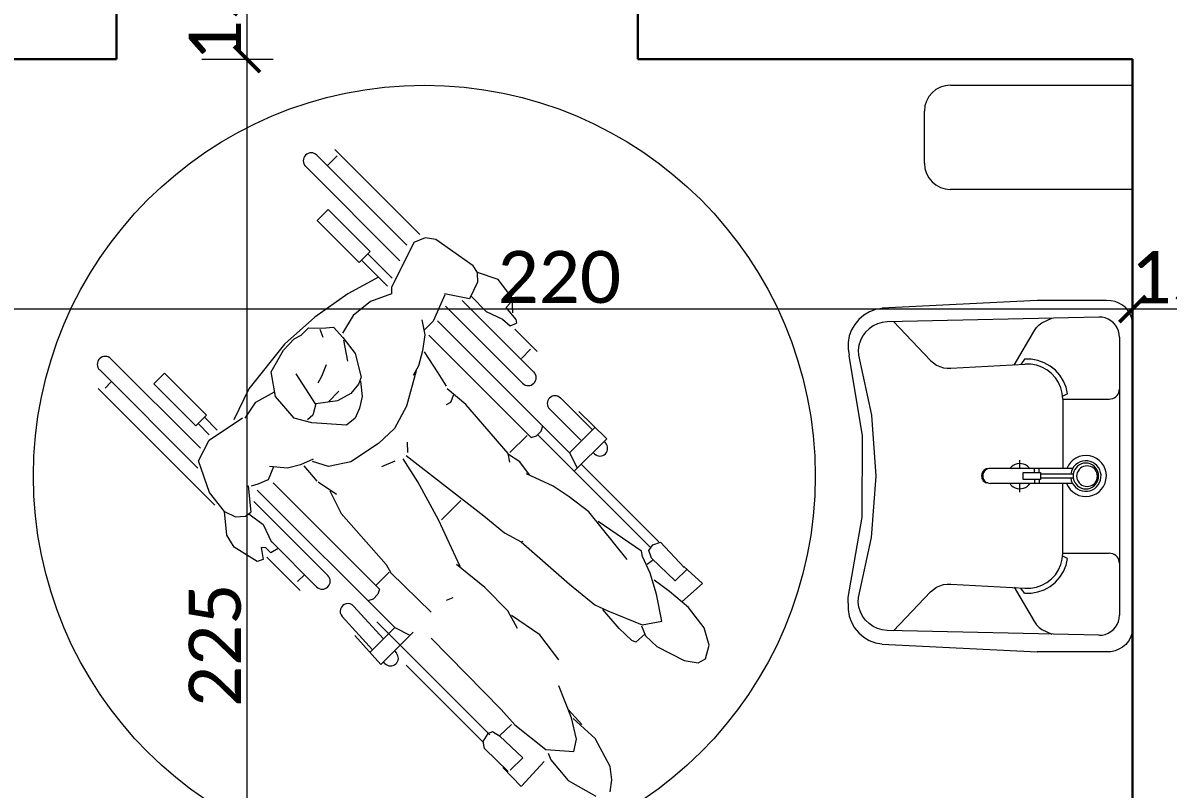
# Model space of a CAD drawing. Header units: centimetres. Extents: x -26724 to 60145, y -23645 to 6771.
# Drawn here: x -18798 to -18578.3, y 703.8 to 850.8 of the extents above; entities that cross this region are included whole.
import ezdxf

# ---------------------------------------------------------------- set-up
doc = ezdxf.new("R2010")
doc.units = ezdxf.units.CM
doc.linetypes.add('AUSGEZOGEN', pattern=[0])
doc.linetypes.add('PUNKT2_S9', pattern=[0.35, 0.15, -0.1, 0, -0.1])
for name, color, linetype, lineweight in [('4.KOTE', 88, 'Continuous', 15), ('Moebel', 252, 'PUNKT2_S9', 13), ('zid', 7, 'Continuous', 40)]:
    doc.layers.add(name, color=color, linetype=linetype, lineweight=lineweight)
doc.styles.get("Standard").update_dxf_attribs({"font": 'calibri.ttf'})
doc.dimstyles.new('ja 1 50', dxfattribs={"dimtxt": 10, "dimasz": 5, "dimexe": 5, "dimexo": 5, "dimgap": 1, "dimtad": 1, "dimdec": 0, "dimtxsty": 'Standard', "dimblk": 'ARCHTICK', "dimcen": 2.5, "dimclrd": 256, "dimclrt": 7, "dimadec": 0, "dimazin": 0, "dimtfac": 1, "dimtdec": 0, "dimtix": 1, "dimtmove": 1, "dimatfit": 3, "dimldrblk": 'ARCHTICK', "dimfxl": 10, "dimfxlon": 1, "dimlwd": 0, "dimlwe": 9, "dimarcsym": 0})

# ---------------------------------------------------------------- blocks, each defined once
blk = doc.blocks.new('_ArchTick')
at = {"color": 0, "linetype": 'ByBlock', "const_width": 0.15}
blk.add_lwpolyline([(-0.5, -0.5), (0.5, 0.5)], dxfattribs=at)
blk = doc.blocks.new('*D2096')
at = {"layer": '4.KOTE', "color": 0, "lineweight": 9, "transparency": 16777216}
for p, q in [((-19851.49, 761.85), (-19866.49, 761.85)), ((-19854.88, 611.85), (-19866.49, 611.85))]:
    blk.add_line(p, q, dxfattribs=at)
at = {"layer": '4.KOTE', "lineweight": 0, "transparency": 16777216}
blk.add_line((-19861.49, 761.85), (-19861.49, 611.85), dxfattribs=at)
at = {"layer": 'Defpoints', "color": 0, "transparency": 16777216}
for p in [(0, 761.85, 13.5), (-19861.49, 611.85), (-19849.98, 611.85, 13.5)]:
    blk.add_point(p, dxfattribs=at)
at = {"layer": '4.KOTE', "lineweight": 0, "transparency": 16777216, "xscale": 5, "yscale": 5, "zscale": 5}
for p, rotation in [((-19861.49, 761.85), 90), ((-19861.49, 611.85), 270)]:
    blk.add_blockref('_ArchTick', p, dxfattribs=dict(at, rotation=rotation))
at = {"layer": '4.KOTE', "color": 7, "transparency": 16777216, "insert": (-19867.61, 686.85), "char_height": 10, "attachment_point": 5, "rotation": 90}
blk.add_mtext('150', dxfattribs=at)
blk = doc.blocks.new('*D2113')
at = {"layer": '4.KOTE', "color": 0, "lineweight": 9, "transparency": 16777216}
for p, q in [((-18585.17, 805.44), (-18585.17, 790.91)), ((-18570.07, 788.16), (-18570.07, 800.91))]:
    blk.add_line(p, q, dxfattribs=at)
at = {"layer": '4.KOTE', "lineweight": 0, "transparency": 16777216}
for p, q in [((-18585.17, 795.91), (-18590.17, 795.91)), ((-18570.07, 795.91), (-18585.17, 795.91)), ((-18570.07, 795.91), (-18565.07, 795.91))]:
    blk.add_line(p, q, dxfattribs=at)
at = {"layer": 'Defpoints', "color": 0, "transparency": 16777216}
for p in [(-18585.17, 843.89, 13.5), (-18585.17, 795.91), (-18570.07, 779.16, 13.5)]:
    blk.add_point(p, dxfattribs=at)
at = {"layer": '4.KOTE', "lineweight": 0, "transparency": 16777216, "xscale": 5, "yscale": 5, "zscale": 5}
blk.add_blockref('_ArchTick', (-18585.17, 795.91), dxfattribs=at)
at = {"layer": '4.KOTE', "lineweight": 0, "transparency": 16777216, "xscale": 5, "yscale": 5, "zscale": 5, "rotation": 180}
blk.add_blockref('_ArchTick', (-18570.07, 795.91), dxfattribs=at)
at = {"layer": '4.KOTE', "color": 7, "transparency": 16777216, "insert": (-18577.62, 801.99), "char_height": 10, "attachment_point": 5}
blk.add_mtext('15', dxfattribs=at)
blk = doc.blocks.new('*D2114')
at = {"layer": '4.KOTE', "color": 0, "lineweight": 9, "transparency": 16777216}
for p, q in [((-18805.07, 805.44), (-18805.07, 790.91)), ((-18585.17, 805.44), (-18585.17, 790.91))]:
    blk.add_line(p, q, dxfattribs=at)
at = {"layer": '4.KOTE', "lineweight": 0, "transparency": 16777216}
blk.add_line((-18585.17, 795.91), (-18805.07, 795.91), dxfattribs=at)
at = {"layer": 'Defpoints', "color": 0, "transparency": 16777216}
for p in [(-18805.07, 843.89, 13.5), (-18585.17, 843.89, 13.5), (-18805.07, 795.91)]:
    blk.add_point(p, dxfattribs=at)
at = {"layer": '4.KOTE', "lineweight": 0, "transparency": 16777216, "xscale": 5, "yscale": 5, "zscale": 5, "rotation": 180}
blk.add_blockref('_ArchTick', (-18805.07, 795.91), dxfattribs=at)
at = {"layer": '4.KOTE', "lineweight": 0, "transparency": 16777216, "xscale": 5, "yscale": 5, "zscale": 5}
blk.add_blockref('_ArchTick', (-18585.17, 795.91), dxfattribs=at)
at = {"layer": '4.KOTE', "color": 7, "transparency": 16777216, "insert": (-18695.12, 802.03), "char_height": 10, "attachment_point": 5}
blk.add_mtext('220', dxfattribs=at)
blk = doc.blocks.new('*D2125')
at = {"layer": '4.KOTE', "lineweight": 0, "transparency": 16777216}
for p, q in [((-18755.06, 858.89), (-18755.06, 863.89)), ((-18755.06, 858.89), (-18755.06, 843.89)), ((-18755.06, 843.89), (-18755.06, 838.89))]:
    blk.add_line(p, q, dxfattribs=at)
at = {"layer": '4.KOTE', "color": 0, "lineweight": 9, "transparency": 16777216}
for p, q in [((-18763.74, 858.89), (-18750.06, 858.89)), ((-18763.74, 843.89), (-18750.06, 843.89))]:
    blk.add_line(p, q, dxfattribs=at)
at = {"layer": 'Defpoints', "color": 0, "transparency": 16777216}
for p in [(-18780.07, 858.89, 13.5), (-18780.07, 843.89, 13.5), (-18755.06, 843.89)]:
    blk.add_point(p, dxfattribs=at)
at = {"layer": '4.KOTE', "lineweight": 0, "transparency": 16777216, "xscale": 5, "yscale": 5, "zscale": 5}
for p, rotation in [((-18755.06, 858.89), 270), ((-18755.06, 843.89), 90)]:
    blk.add_blockref('_ArchTick', p, dxfattribs=dict(at, rotation=rotation))
at = {"layer": '4.KOTE', "color": 7, "transparency": 16777216, "insert": (-18761.14, 851.39), "char_height": 10, "attachment_point": 5, "rotation": 90}
blk.add_mtext('15', dxfattribs=at)
blk = doc.blocks.new('*D2126')
at = {"layer": '4.KOTE', "color": 0, "lineweight": 9, "transparency": 16777216}
for p, q in [((-18763.74, 843.89), (-18750.06, 843.89)), ((-18762.25, 618.87), (-18750.06, 618.87))]:
    blk.add_line(p, q, dxfattribs=at)
at = {"layer": '4.KOTE', "lineweight": 0, "transparency": 16777216}
blk.add_line((-18755.06, 843.89), (-18755.06, 618.87), dxfattribs=at)
at = {"layer": 'Defpoints', "color": 0, "transparency": 16777216}
for p in [(-18780.07, 843.89, 13.5), (-18768.91, 618.87, 13.5), (-18755.06, 618.87)]:
    blk.add_point(p, dxfattribs=at)
at = {"layer": '4.KOTE', "lineweight": 0, "transparency": 16777216, "xscale": 5, "yscale": 5, "zscale": 5}
for p, rotation in [((-18755.06, 843.89), 90), ((-18755.06, 618.87), 270)]:
    blk.add_blockref('_ArchTick', p, dxfattribs=dict(at, rotation=rotation))
at = {"layer": '4.KOTE', "color": 7, "transparency": 16777216, "insert": (-18761.18, 731.38), "char_height": 10, "attachment_point": 5, "rotation": 90}
blk.add_mtext('225', dxfattribs=at)

msp = doc.modelspace()

# ---------------------------------------------------------------- linework, layer by layer
at = {"layer": 'Moebel', "color": 252, "linetype": 'AUSGEZOGEN', "lineweight": 18, "transparency": 33554687}
for p, q in [((-18620.07, 838.89, 13.5), (-18585.07, 838.89, 13.5)), ((-18585.07, 838.89, 13.5), (-18585.07, 818.89, 13.5)), ((-18625.07, 823.89, 13.5), (-18625.07, 833.89, 13.5)), ((-18721.9, 810.26, 13.5), (-18738.18, 826.54, 13.5)), ((-18724.38, 808.2, 13.5), (-18741.64, 825.46, 13.5)), ((-18737.74, 825.33, 13.5), (-18739.52, 823.55, 13.5)), ((-18743.79, 823.3, 13.5), (-18725.7, 805.2, 13.5)), ((-18585.07, 818.89, 13.5), (-18620.07, 818.89, 13.5)), ((-18741.58, 812.94, 13.5), (-18739.51, 815.01, 13.5)), ((-18739.51, 815.01, 13.5), (-18731.44, 806.94, 13.5)), ((-18733.51, 804.87, 13.5), (-18741.58, 812.94, 13.5)), ((-18723.07, 808.72, 13.5), (-18727.32, 800.08, 13.5)), ((-18720.88, 809.61, 13.5), (-18723.07, 808.72, 13.5)), ((-18718.79, 809.28, 13.5), (-18720.88, 809.61, 13.5)), ((-18711.69, 804.23, 13.5), (-18718.79, 809.28, 13.5)), ((-18731.44, 806.94, 13.5), (-18733.51, 804.87, 13.5)), ((-18731.86, 806.52, 13.5), (-18727.17, 801.83, 13.5)), ((-18733.02, 805.26, 13.5), (-18728.07, 800.3, 13.5)), ((-18710.81, 802.94, 13.5), (-18711.69, 804.23, 13.5)), ((-18729.79, 802.03, 13.5), (-18735.68, 798.82, 13.5)), ((-18710.86, 802.79, 13.5), (-18710.83, 801.08, 13.5)), ((-18706.83, 801.59, 13.5), (-18710.81, 802.94, 13.5)), ((-18727.32, 800.08, 13.5), (-18727.35, 798.84, 13.5)), ((-18710.83, 801.08, 13.5), (-18712.37, 797.91, 13.5)), ((-18704.2, 798.09, 13.5), (-18706.83, 801.59, 13.5)), ((-18735.68, 798.82, 13.5), (-18742.03, 794.36, 13.5)), ((-18727.35, 798.84, 13.5), (-18731.34, 797.34, 13.5)), ((-18717.1, 798.62, 13.5), (-18719.33, 793.57, 13.5)), ((-18712.37, 797.91, 13.5), (-18717.13, 798.83, 13.5)), ((-18712.05, 798.37, 13.5), (-18709.19, 795.42, 13.5)), ((-18704.06, 795.17, 13.5), (-18704.2, 798.09, 13.5)), ((-18731.34, 797.34, 13.5), (-18734.68, 794.66, 13.5)), ((-18716.95, 796.46, 13.5), (-18702.17, 781.68, 13.5)), ((-18700.02, 783.83, 13.5), (-18713.74, 797.56, 13.5)), ((-18709.19, 795.42, 13.5), (-18706.02, 793.95, 13.5)), ((-18705.35, 796.23, 13.5), (-18704.59, 797.03, 13.5)), ((-18703.48, 793.95, 13.5), (-18705.35, 796.23, 13.5)), ((-18634.47, 795.81, 13.5), (-18635.63, 795.37, 13.5)), ((-18633.25, 796.04, 13.5), (-18634.47, 795.81, 13.5)), ((-18603.42, 797.57, 13.5), (-18633.21, 796.11, 13.5)), ((-18590.11, 797.57, 13.5), (-18603.42, 797.57, 13.5)), ((-18589.3, 797.53, 13.5), (-18590.11, 797.57, 13.5)), ((-18588.51, 797.36, 13.5), (-18589.3, 797.53, 13.5)), ((-18587.76, 797.07, 13.5), (-18588.51, 797.36, 13.5)), ((-18587.07, 796.65, 13.5), (-18587.76, 797.07, 13.5)), ((-18586.46, 796.13, 13.5), (-18587.07, 796.65, 13.5)), ((-18585.94, 795.52, 13.5), (-18586.46, 796.13, 13.5)), ((-18585.53, 794.82, 13.5), (-18585.94, 795.52, 13.5)), ((-18742.03, 794.36, 13.5), (-18747.84, 789.16, 13.5)), ((-18734.68, 794.66, 13.5), (-18736.75, 791.27, 13.5)), ((-18721.49, 793.82, 13.5), (-18720.91, 790.99, 13.5)), ((-18719.33, 793.57, 13.5), (-18720.99, 791.92, 13.5)), ((-18693.15, 768.33, 13.5), (-18718.48, 793.67, 13.5)), ((-18706.02, 793.95, 13.5), (-18704.53, 792.67, 13.5)), ((-18704.53, 792.67, 13.5), (-18703.36, 793.23, 13.5)), ((-18703.48, 793.95, 13.5), (-18703.36, 793.23, 13.5)), ((-18637.65, 793.94, 13.5), (-18638.44, 792.98, 13.5)), ((-18636.7, 794.74, 13.5), (-18637.65, 793.94, 13.5)), ((-18635.63, 795.37, 13.5), (-18636.7, 794.74, 13.5)), ((-18633.16, 793.35, 13.5), (-18634.07, 793.08, 13.5)), ((-18632.22, 793.48, 13.5), (-18633.16, 793.35, 13.5)), ((-18591.61, 794.38, 13.5), (-18632.22, 793.48, 13.5)), ((-18631, 793.5, 13.5), (-18623.89, 786.05, 13.5)), ((-18603.08, 792.87, 13.5), (-18602.54, 793.28, 13.5)), ((-18602.54, 793.28, 13.5), (-18600.66, 794.17, 13.5)), ((-18590.99, 794.34, 13.5), (-18591.61, 794.38, 13.5)), ((-18590.4, 794.21, 13.5), (-18590.99, 794.34, 13.5)), ((-18589.82, 793.98, 13.5), (-18590.4, 794.21, 13.5)), ((-18589.3, 793.67, 13.5), (-18589.82, 793.98, 13.5)), ((-18588.83, 793.28, 13.5), (-18589.3, 793.67, 13.5)), ((-18588.42, 792.82, 13.5), (-18588.83, 793.28, 13.5)), ((-18585.25, 794.08, 13.5), (-18585.53, 794.82, 13.5)), ((-18585.09, 793.29, 13.5), (-18585.25, 794.08, 13.5)), ((-18585.07, 792.5, 13.5), (-18585.09, 793.29, 13.5)), ((-18744.65, 790.92, 13.5), (-18743.24, 792.29, 13.5)), ((-18743.24, 792.29, 13.5), (-18740.71, 792.23, 13.5)), ((-18741.1, 792.06, 13.5), (-18740.49, 790.52, 13.5)), ((-18740.71, 792.23, 13.5), (-18738.46, 792.47, 13.5)), ((-18738.46, 792.47, 13.5), (-18736.67, 790.44, 13.5)), ((-18699.4, 787.75, 13.5), (-18703.67, 792.03, 13.5)), ((-18639.06, 791.91, 13.5), (-18639.49, 790.75, 13.5)), ((-18638.44, 792.98, 13.5), (-18639.06, 791.91, 13.5)), ((-18636.37, 791.47, 13.5), (-18636.93, 790.71, 13.5)), ((-18635.7, 792.13, 13.5), (-18636.37, 791.47, 13.5)), ((-18634.92, 792.67, 13.5), (-18635.7, 792.13, 13.5)), ((-18634.07, 793.08, 13.5), (-18634.92, 792.67, 13.5)), ((-18607.88, 785.17, 13.5), (-18603.93, 791.83, 13.5)), ((-18603.93, 791.83, 13.5), (-18603.55, 792.39, 13.5)), ((-18603.55, 792.39, 13.5), (-18603.08, 792.87, 13.5)), ((-18588.1, 792.3, 13.5), (-18588.42, 792.82, 13.5)), ((-18587.86, 791.73, 13.5), (-18588.1, 792.3, 13.5)), ((-18587.71, 791.13, 13.5), (-18587.86, 791.73, 13.5)), ((-18587.67, 790.52, 13.5), (-18587.71, 791.13, 13.5)), ((-18585.07, 735.19, 13.5), (-18585.07, 792.5, 13.5)), ((-18747.84, 789.16, 13.5), (-18754.73, 780.6, 13.5)), ((-18748.04, 788.05, 13.5), (-18746.01, 790.21, 13.5)), ((-18746.01, 790.21, 13.5), (-18744.65, 790.92, 13.5)), ((-18736.67, 790.44, 13.5), (-18734.3, 787.39, 13.5)), ((-18735.73, 785.92, 13.5), (-18736.47, 789.97, 13.5)), ((-18720.91, 790.99, 13.5), (-18721.36, 787.92, 13.5)), ((-18720.17, 790.92, 13.5), (-18700.53, 771.27, 13.5)), ((-18639.71, 789.53, 13.5), (-18639.72, 788.29, 13.5)), ((-18639.49, 790.75, 13.5), (-18639.71, 789.53, 13.5)), ((-18637.64, 788.98, 13.5), (-18637.77, 788.05, 13.5)), ((-18637.35, 789.87, 13.5), (-18637.64, 788.98, 13.5)), ((-18636.93, 790.71, 13.5), (-18637.35, 789.87, 13.5)), ((-18587.67, 790.52, 13.5), (-18587.67, 737.17, 13.5)), ((-18750.41, 783.87, 13.5), (-18748.04, 788.05, 13.5)), ((-18734.3, 787.39, 13.5), (-18733.14, 782.83, 13.5)), ((-18721.36, 787.92, 13.5), (-18722.15, 785.05, 13.5)), ((-18718.38, 783.69, 13.5), (-18720.98, 787.73, 13.5)), ((-18700.63, 788.22, 13.5), (-18702.41, 786.44, 13.5)), ((-18639.72, 788.29, 13.5), (-18639.52, 787.06, 13.5)), ((-18636.94, 771.58, 13.5), (-18639.5, 786.99, 13.5)), ((-18637.77, 788.05, 13.5), (-18637.75, 787.12, 13.5)), ((-18637.68, 787.09, 13.5), (-18637.68, 787.09, 13.5)), ((-18635.17, 775.58, 13.5), (-18637.68, 787.09, 13.5)), ((-18764, 769.22, 13.5), (-18781.16, 786.39, 13.5)), ((-18739.84, 785.24, 13.5), (-18740.74, 783, 13.5)), ((-18722.15, 785.05, 13.5), (-18723.18, 783.16, 13.5)), ((-18623.89, 786.05, 13.5), (-18623.36, 785.57, 13.5)), ((-18623.36, 785.57, 13.5), (-18622.77, 785.18, 13.5)), ((-18622.77, 785.18, 13.5), (-18622.12, 784.87, 13.5)), ((-18622.12, 784.87, 13.5), (-18621.44, 784.66, 13.5)), ((-18621.44, 784.66, 13.5), (-18620.73, 784.55, 13.5)), ((-18620.73, 784.55, 13.5), (-18620.01, 784.55, 13.5)), ((-18620.01, 784.55, 13.5), (-18605.81, 785.36, 13.5)), ((-18605.9, 786.32, 13.5), (-18606.55, 785.31, 13.5)), ((-18604.6, 786.3, 13.5), (-18605.9, 786.32, 13.5)), ((-18604.69, 785.35, 13.5), (-18605.81, 785.36, 13.5)), ((-18603.6, 785.15, 13.5), (-18604.69, 785.35, 13.5)), ((-18603.31, 786.07, 13.5), (-18604.6, 786.3, 13.5)), ((-18602.54, 784.78, 13.5), (-18603.6, 785.15, 13.5)), ((-18602.08, 785.63, 13.5), (-18603.31, 786.07, 13.5)), ((-18601.57, 784.25, 13.5), (-18602.54, 784.78, 13.5)), ((-18600.95, 784.99, 13.5), (-18602.08, 785.63, 13.5)), ((-18599.93, 784.18, 13.5), (-18600.95, 784.99, 13.5)), ((-18783.32, 784.23, 13.5), (-18764.47, 765.38, 13.5)), ((-18772.95, 781.57, 13.5), (-18770.88, 783.64, 13.5)), ((-18770.88, 783.64, 13.5), (-18762.81, 775.58, 13.5)), ((-18749.59, 779.14, 13.5), (-18750.41, 783.87, 13.5)), ((-18741.94, 777.73, 13.5), (-18745.59, 783.51, 13.5)), ((-18740.74, 783, 13.5), (-18741.46, 781.69, 13.5)), ((-18733.14, 782.83, 13.5), (-18733.63, 781.5, 13.5)), ((-18722.61, 784.05, 13.5), (-18724.47, 777.31, 13.5)), ((-18716.78, 781.13, 13.5), (-18718.38, 783.69, 13.5)), ((-18600.69, 783.56, 13.5), (-18601.57, 784.25, 13.5)), ((-18599.94, 782.75, 13.5), (-18600.69, 783.56, 13.5)), ((-18599.34, 781.82, 13.5), (-18599.94, 782.75, 13.5)), ((-18599.07, 783.21, 13.5), (-18599.93, 784.18, 13.5)), ((-18598.39, 782.11, 13.5), (-18599.07, 783.21, 13.5)), ((-18761.25, 758.31, 13.5), (-18783.62, 780.67, 13.5)), ((-18782.29, 780.74, 13.5), (-18781.12, 781.92, 13.5)), ((-18764.88, 773.51, 13.5), (-18772.95, 781.57, 13.5)), ((-18754.73, 780.6, 13.5), (-18757.57, 774.69, 13.5)), ((-18753.34, 778.04, 13.5), (-18749.75, 780.05, 13.5)), ((-18737.44, 780.14, 13.5), (-18739.41, 778.14, 13.5)), ((-18733.63, 781.5, 13.5), (-18735.12, 779.72, 13.5)), ((-18733.3, 782.06, 13.5), (-18732.94, 779.13, 13.5)), ((-18713.06, 777.6, 13.5), (-18716.62, 780.58, 13.5)), ((-18598.89, 780.81, 13.5), (-18599.34, 781.82, 13.5)), ((-18598.62, 779.75, 13.5), (-18598.89, 780.81, 13.5)), ((-18597.9, 780.92, 13.5), (-18598.39, 782.11, 13.5)), ((-18597.62, 779.66, 13.5), (-18597.9, 780.92, 13.5)), ((-18587.78, 779.92, 13.5), (-18587.7, 780.24, 13.5)), ((-18587.7, 780.24, 13.5), (-18587.67, 780.57, 13.5)), ((-18755.38, 774.99, 13.5), (-18753.34, 778.04, 13.5)), ((-18745.98, 775, 13.5), (-18749.59, 779.14, 13.5)), ((-18737.69, 778.33, 13.5), (-18741.84, 777.7, 13.5)), ((-18735.12, 779.72, 13.5), (-18737.69, 778.33, 13.5)), ((-18732.94, 779.13, 13.5), (-18733.45, 776.87, 13.5)), ((-18716.03, 777.96, 13.5), (-18716.87, 777.51, 13.5)), ((-18715.4, 779.47, 13.5), (-18716.03, 777.96, 13.5)), ((-18688.77, 772.71, 13.5), (-18694.91, 778.85, 13.5)), ((-18598.53, 778.65, 13.5), (-18598.62, 779.75, 13.5)), ((-18597.62, 779.66, 13.5), (-18598.55, 779.17, 13.5)), ((-18598.53, 778.65, 13.5), (-18589.62, 778.65, 13.5)), ((-18598.53, 778.65, 13.5), (-18598.53, 765.25, 13.5)), ((-18589.62, 778.65, 13.5), (-18589.28, 778.68, 13.5)), ((-18589.28, 778.68, 13.5), (-18588.95, 778.77, 13.5)), ((-18588.95, 778.77, 13.5), (-18588.64, 778.91, 13.5)), ((-18588.64, 778.91, 13.5), (-18588.36, 779.1, 13.5)), ((-18588.36, 779.1, 13.5), (-18588.12, 779.34, 13.5)), ((-18588.12, 779.34, 13.5), (-18587.93, 779.61, 13.5)), ((-18587.93, 779.61, 13.5), (-18587.78, 779.92, 13.5)), ((-18741.84, 777.7, 13.5), (-18742.4, 775.56, 13.5)), ((-18733.45, 776.87, 13.5), (-18734.3, 775, 13.5)), ((-18724.47, 777.31, 13.5), (-18726.74, 773.02, 13.5)), ((-18704.97, 768.19, 13.5), (-18713.06, 777.6, 13.5)), ((-18697.01, 776.75, 13.5), (-18691.01, 770.75, 13.5)), ((-18686.03, 771.02, 13.5), (-18691.37, 776.28, 13.5)), ((-18762.81, 775.58, 13.5), (-18764.88, 773.51, 13.5)), ((-18764.39, 773.89, 13.5), (-18762.28, 771.78, 13.5)), ((-18763.23, 775.15, 13.5), (-18760.76, 772.67, 13.5)), ((-18762.29, 770.74, 13.5), (-18755.94, 775.04, 13.5)), ((-18742.6, 774.11, 13.5), (-18745.98, 775, 13.5)), ((-18742.4, 775.56, 13.5), (-18743.47, 774.67, 13.5)), ((-18735.95, 773.65, 13.5), (-18742.6, 774.11, 13.5)), ((-18734.3, 775, 13.5), (-18735.95, 773.65, 13.5)), ((-18698.61, 772.5, 13.5), (-18698.3, 773.49, 13.5)), ((-18634.33, 763.82, 13.5), (-18635.17, 775.58, 13.5)), ((-18726.74, 773.02, 13.5), (-18729.8, 770.09, 13.5)), ((-18701.27, 771.65, 13.5), (-18704.63, 768.38, 13.5)), ((-18700.53, 771.27, 13.5), (-18699.53, 771.58, 13.5)), ((-18699.53, 771.58, 13.5), (-18698.61, 772.5, 13.5)), ((-18699.25, 771.79, 13.5), (-18677.54, 750.08, 13.5)), ((-18693.15, 768.33, 13.5), (-18688.26, 773.22, 13.5)), ((-18637.01, 755.95, 13.5), (-18636.94, 771.58, 13.5)), ((-18764.37, 766.78, 13.5), (-18762.29, 770.74, 13.5)), ((-18729.8, 770.09, 13.5), (-18735.13, 766.62, 13.5)), ((-18724.21, 768.36, 13.5), (-18724.23, 770.35, 13.5)), ((-18692.28, 764.78, 13.5), (-18686.03, 771.02, 13.5)), ((-18686.29, 770.24, 13.5), (-18686.58, 770.52, 13.5)), ((-18742.36, 767.14, 13.5), (-18744.81, 766.01, 13.5)), ((-18722.26, 762.79, 13.5), (-18725.06, 767.19, 13.5)), ((-18724.54, 767.8, 13.5), (-18709.64, 756.25, 13.5)), ((-18702.73, 766.59, 13.5), (-18705.05, 768.12, 13.5)), ((-18704.62, 766.56, 13.5), (-18704.97, 768.19, 13.5)), ((-18693.15, 768.3, 13.5), (-18691.71, 765.42, 13.5)), ((-18688.58, 768.33, 13.5), (-18688.39, 768.14, 13.5)), ((-18606.76, 765.25, 13.5), (-18606.76, 766.9, 13.5)), ((-18596.57, 766.94, 13.5), (-18597.06, 766.47, 13.5)), ((-18596, 767.32, 13.5), (-18596.57, 766.94, 13.5)), ((-18595.38, 767.6, 13.5), (-18596, 767.32, 13.5)), ((-18594.72, 767.76, 13.5), (-18595.38, 767.6, 13.5)), ((-18594.04, 767.81, 13.5), (-18594.72, 767.76, 13.5)), ((-18593.36, 767.73, 13.5), (-18594.04, 767.81, 13.5)), ((-18592.7, 767.55, 13.5), (-18593.36, 767.73, 13.5)), ((-18592.09, 767.25, 13.5), (-18592.7, 767.55, 13.5)), ((-18591.54, 766.85, 13.5), (-18592.09, 767.25, 13.5)), ((-18591.06, 766.36, 13.5), (-18591.54, 766.85, 13.5)), ((-18762.23, 760.68, 13.5), (-18764.37, 766.78, 13.5)), ((-18749.99, 765.66, 13.5), (-18750.98, 763.14, 13.5)), ((-18747.28, 765.41, 13.5), (-18750.72, 765.67, 13.5)), ((-18744.81, 766.01, 13.5), (-18747.28, 765.41, 13.5)), ((-18744.12, 765.81, 13.5), (-18741.65, 762.86, 13.5)), ((-18739.42, 765.7, 13.5), (-18742.47, 766.68, 13.5)), ((-18735.13, 766.62, 13.5), (-18739.42, 765.7, 13.5)), ((-18729.18, 765.73, 13.5), (-18726.62, 766.76, 13.5)), ((-18700.88, 764.12, 13.5), (-18702.73, 766.59, 13.5)), ((-18676.04, 751.25, 13.5), (-18690.92, 766.14, 13.5)), ((-18613.79, 764.8, 13.5), (-18613.93, 764.59, 13.5)), ((-18613.63, 764.98, 13.5), (-18613.79, 764.8, 13.5)), ((-18613.53, 764.81, 13.5), (-18613.68, 764.6, 13.5)), ((-18613.43, 765.12, 13.5), (-18613.63, 764.98, 13.5)), ((-18613.36, 764.98, 13.5), (-18613.53, 764.81, 13.5)), ((-18613.21, 765.24, 13.5), (-18613.43, 765.12, 13.5)), ((-18613.15, 765.13, 13.5), (-18613.36, 764.98, 13.5)), ((-18612.91, 765.24, 13.5), (-18613.21, 765.24, 13.5)), ((-18612.93, 765.23, 13.5), (-18613.15, 765.13, 13.5)), ((-18612.69, 765.3, 13.5), (-18612.93, 765.23, 13.5)), ((-18612.44, 765.32, 13.5), (-18612.69, 765.3, 13.5)), ((-18596.65, 765.32, 13.5), (-18612.44, 765.32, 13.5)), ((-18608.35, 765.66, 13.5), (-18608.63, 765.37, 13.5)), ((-18608.02, 765.9, 13.5), (-18608.35, 765.66, 13.5)), ((-18607.65, 766.08, 13.5), (-18608.02, 765.9, 13.5)), ((-18607.26, 766.2, 13.5), (-18607.65, 766.08, 13.5)), ((-18606.86, 766.25, 13.5), (-18607.26, 766.2, 13.5)), ((-18606.45, 766.23, 13.5), (-18606.86, 766.25, 13.5)), ((-18606.05, 766.15, 13.5), (-18606.45, 766.23, 13.5)), ((-18605.67, 765.99, 13.5), (-18606.05, 766.15, 13.5)), ((-18605.32, 765.78, 13.5), (-18605.67, 765.99, 13.5)), ((-18605.02, 765.51, 13.5), (-18605.32, 765.78, 13.5)), ((-18604.84, 765.25, 13.5), (-18605.02, 765.51, 13.5)), ((-18603.93, 764.58, 13.5), (-18603.93, 765.32, 13.5)), ((-18603.08, 764.58, 13.5), (-18603.08, 765.32, 13.5)), ((-18597.46, 765.93, 13.5), (-18597.77, 765.32, 13.5)), ((-18597.77, 765.32, 13.5), (-18597.77, 765.32, 13.5)), ((-18597.06, 766.47, 13.5), (-18597.46, 765.93, 13.5)), ((-18596.88, 764.8, 13.5), (-18597, 764.31, 13.5)), ((-18596.68, 765.26, 13.5), (-18596.88, 764.8, 13.5)), ((-18596.41, 765.68, 13.5), (-18596.68, 765.26, 13.5)), ((-18596.4, 764.72, 13.5), (-18596.51, 764.3, 13.5)), ((-18596.06, 766.04, 13.5), (-18596.41, 765.68, 13.5)), ((-18596.22, 765.11, 13.5), (-18596.4, 764.72, 13.5)), ((-18595.98, 765.46, 13.5), (-18596.22, 765.11, 13.5)), ((-18595.66, 766.35, 13.5), (-18596.06, 766.04, 13.5)), ((-18595.68, 765.77, 13.5), (-18595.98, 765.46, 13.5)), ((-18595.6, 764.83, 13.5), (-18595.75, 764.52, 13.5)), ((-18595.33, 766.01, 13.5), (-18595.68, 765.77, 13.5)), ((-18595.22, 766.57, 13.5), (-18595.66, 766.35, 13.5)), ((-18595.4, 765.11, 13.5), (-18595.6, 764.83, 13.5)), ((-18595.4, 765.11, 13.5), (-18595.6, 764.83, 13.5)), ((-18595.16, 765.35, 13.5), (-18595.4, 765.11, 13.5)), ((-18594.94, 766.19, 13.5), (-18595.33, 766.01, 13.5)), ((-18594.74, 766.72, 13.5), (-18595.22, 766.57, 13.5)), ((-18594.87, 765.55, 13.5), (-18595.16, 765.35, 13.5)), ((-18594.53, 766.31, 13.5), (-18594.94, 766.19, 13.5)), ((-18594.56, 765.69, 13.5), (-18594.87, 765.55, 13.5)), ((-18594.25, 766.79, 13.5), (-18594.74, 766.72, 13.5)), ((-18594.22, 765.78, 13.5), (-18594.56, 765.69, 13.5)), ((-18594.11, 766.34, 13.5), (-18594.53, 766.31, 13.5)), ((-18593.75, 766.77, 13.5), (-18594.25, 766.79, 13.5)), ((-18593.87, 765.81, 13.5), (-18594.22, 765.78, 13.5)), ((-18593.68, 766.31, 13.5), (-18594.11, 766.34, 13.5)), ((-18593.53, 765.78, 13.5), (-18593.87, 765.81, 13.5)), ((-18593.26, 766.67, 13.5), (-18593.75, 766.77, 13.5)), ((-18593.27, 766.19, 13.5), (-18593.68, 766.31, 13.5)), ((-18593.19, 765.69, 13.5), (-18593.53, 765.78, 13.5)), ((-18592.89, 766.01, 13.5), (-18593.27, 766.19, 13.5)), ((-18592.79, 766.48, 13.5), (-18593.26, 766.67, 13.5)), ((-18592.88, 765.55, 13.5), (-18593.19, 765.69, 13.5)), ((-18592.54, 765.77, 13.5), (-18592.89, 766.01, 13.5)), ((-18592.59, 765.35, 13.5), (-18592.88, 765.55, 13.5)), ((-18592.37, 766.22, 13.5), (-18592.79, 766.48, 13.5)), ((-18592.34, 765.11, 13.5), (-18592.59, 765.35, 13.5)), ((-18592.34, 765.11, 13.5), (-18592.59, 765.35, 13.5)), ((-18592.24, 765.46, 13.5), (-18592.54, 765.77, 13.5)), ((-18591.99, 765.89, 13.5), (-18592.37, 766.22, 13.5)), ((-18592.14, 764.83, 13.5), (-18592.34, 765.11, 13.5)), ((-18591.99, 765.11, 13.5), (-18592.24, 765.46, 13.5)), ((-18592, 764.52, 13.5), (-18592.14, 764.83, 13.5)), ((-18591.68, 765.5, 13.5), (-18591.99, 765.89, 13.5)), ((-18591.81, 764.72, 13.5), (-18591.99, 765.11, 13.5)), ((-18591.7, 764.3, 13.5), (-18591.81, 764.72, 13.5)), ((-18591.44, 765.06, 13.5), (-18591.68, 765.5, 13.5)), ((-18591.27, 764.58, 13.5), (-18591.44, 765.06, 13.5)), ((-18590.68, 765.8, 13.5), (-18591.06, 766.36, 13.5)), ((-18590.4, 765.18, 13.5), (-18590.68, 765.8, 13.5)), ((-18590.23, 764.52, 13.5), (-18590.4, 765.18, 13.5)), ((-18750.98, 763.14, 13.5), (-18752.99, 762.28, 13.5)), ((-18750.02, 762.55, 13.5), (-18729.63, 742.16, 13.5)), ((-18741.37, 762.77, 13.5), (-18737.91, 760.42, 13.5)), ((-18718.29, 755.46, 13.5), (-18722.26, 762.79, 13.5)), ((-18696.3, 761.92, 13.5), (-18701.41, 764.31, 13.5)), ((-18635.2, 752.07, 13.5), (-18634.33, 763.82, 13.5)), ((-18614.09, 764.13, 13.5), (-18614.11, 763.89, 13.5)), ((-18614.11, 763.89, 13.5), (-18614.09, 763.64, 13.5)), ((-18614.03, 764.37, 13.5), (-18614.09, 764.13, 13.5)), ((-18614.09, 763.64, 13.5), (-18614.03, 763.41, 13.5)), ((-18613.93, 764.59, 13.5), (-18614.03, 764.37, 13.5)), ((-18614.03, 763.41, 13.5), (-18613.93, 763.18, 13.5)), ((-18613.93, 763.18, 13.5), (-18613.79, 762.98, 13.5)), ((-18613.85, 764.14, 13.5), (-18613.87, 763.89, 13.5)), ((-18613.87, 763.89, 13.5), (-18613.85, 763.64, 13.5)), ((-18613.78, 764.38, 13.5), (-18613.85, 764.14, 13.5)), ((-18613.85, 763.64, 13.5), (-18613.78, 763.4, 13.5)), ((-18613.79, 762.98, 13.5), (-18613.63, 762.8, 13.5)), ((-18613.68, 764.6, 13.5), (-18613.78, 764.38, 13.5)), ((-18613.78, 763.4, 13.5), (-18613.68, 763.17, 13.5)), ((-18613.68, 763.17, 13.5), (-18613.53, 762.97, 13.5)), ((-18613.63, 762.8, 13.5), (-18613.43, 762.65, 13.5)), ((-18613.53, 762.97, 13.5), (-18613.36, 762.79, 13.5)), ((-18613.43, 762.65, 13.5), (-18613.21, 762.54, 13.5)), ((-18613.36, 762.79, 13.5), (-18613.15, 762.65, 13.5)), ((-18612.91, 762.54, 13.5), (-18613.21, 762.54, 13.5)), ((-18613.15, 762.65, 13.5), (-18612.93, 762.55, 13.5)), ((-18612.93, 762.55, 13.5), (-18612.69, 762.48, 13.5)), ((-18612.69, 762.48, 13.5), (-18612.44, 762.46, 13.5)), ((-18596.67, 762.46, 13.5), (-18612.39, 762.46, 13.5)), ((-18606.76, 760.78, 13.5), (-18606.76, 762.46, 13.5)), ((-18606.11, 764.58, 13.5), (-18602.81, 764.58, 13.5)), ((-18606.11, 763.2, 13.5), (-18606.11, 764.58, 13.5)), ((-18602.81, 763.2, 13.5), (-18606.11, 763.2, 13.5)), ((-18605.03, 762.17, 13.5), (-18604.77, 762.49, 13.5)), ((-18603.93, 763.2, 13.5), (-18603.93, 762.42, 13.5)), ((-18603.08, 763.2, 13.5), (-18603.08, 762.42, 13.5)), ((-18602.81, 764.58, 13.5), (-18602.81, 763.2, 13.5)), ((-18596.55, 764.26, 13.5), (-18602.81, 764.26, 13.5)), ((-18596.55, 763.48, 13.5), (-18602.81, 763.48, 13.5)), ((-18598.53, 749.04, 13.5), (-18598.53, 762.46, 13.5)), ((-18597.79, 762.47, 13.5), (-18597.49, 761.86, 13.5)), ((-18597.01, 763.48, 13.5), (-18596.9, 763, 13.5)), ((-18597, 764.31, 13.5), (-18597, 764.31, 13.5)), ((-18596.9, 763, 13.5), (-18596.71, 762.53, 13.5)), ((-18596.71, 762.53, 13.5), (-18596.44, 762.11, 13.5)), ((-18596.51, 764.3, 13.5), (-18596.55, 763.87, 13.5)), ((-18596.55, 763.87, 13.5), (-18596.51, 763.44, 13.5)), ((-18596.51, 763.44, 13.5), (-18596.4, 763.02, 13.5)), ((-18596.4, 763.02, 13.5), (-18596.22, 762.63, 13.5)), ((-18596.22, 762.63, 13.5), (-18595.98, 762.28, 13.5)), ((-18595.84, 764.19, 13.5), (-18595.87, 763.84, 13.5)), ((-18595.87, 763.84, 13.5), (-18595.84, 763.5, 13.5)), ((-18595.75, 764.52, 13.5), (-18595.84, 764.19, 13.5)), ((-18595.84, 763.5, 13.5), (-18595.75, 763.17, 13.5)), ((-18595.75, 763.17, 13.5), (-18595.6, 762.86, 13.5)), ((-18595.6, 762.86, 13.5), (-18595.4, 762.58, 13.5)), ((-18595.4, 762.58, 13.5), (-18595.16, 762.34, 13.5)), ((-18592.59, 762.34, 13.5), (-18592.34, 762.58, 13.5)), ((-18592.34, 762.58, 13.5), (-18592.14, 762.86, 13.5)), ((-18592.24, 762.28, 13.5), (-18591.99, 762.63, 13.5)), ((-18592.14, 762.86, 13.5), (-18592, 763.17, 13.5)), ((-18591.91, 764.19, 13.5), (-18592, 764.52, 13.5)), ((-18592, 763.17, 13.5), (-18591.91, 763.5, 13.5)), ((-18591.99, 762.63, 13.5), (-18591.81, 763.02, 13.5)), ((-18591.88, 763.84, 13.5), (-18591.91, 764.19, 13.5)), ((-18591.91, 763.5, 13.5), (-18591.88, 763.84, 13.5)), ((-18591.81, 763.02, 13.5), (-18591.7, 763.44, 13.5)), ((-18591.71, 762.2, 13.5), (-18591.46, 762.63, 13.5)), ((-18591.67, 763.87, 13.5), (-18591.7, 764.3, 13.5)), ((-18591.67, 763.87, 13.5), (-18591.7, 764.3, 13.5)), ((-18591.7, 763.44, 13.5), (-18591.67, 763.87, 13.5)), ((-18591.46, 762.63, 13.5), (-18591.29, 763.1, 13.5)), ((-18591.29, 763.1, 13.5), (-18591.2, 763.59, 13.5)), ((-18591.19, 764.09, 13.5), (-18591.27, 764.58, 13.5)), ((-18591.2, 763.59, 13.5), (-18591.19, 764.09, 13.5)), ((-18590.71, 761.89, 13.5), (-18590.42, 762.51, 13.5)), ((-18590.42, 762.51, 13.5), (-18590.24, 763.17, 13.5)), ((-18590.24, 763.17, 13.5), (-18590.17, 763.84, 13.5)), ((-18590.17, 763.84, 13.5), (-18590.23, 764.52, 13.5)), ((-18759.34, 757.07, 13.5), (-18762.23, 760.68, 13.5)), ((-18754.81, 761.96, 13.5), (-18754.3, 756.91, 13.5)), ((-18752.99, 762.28, 13.5), (-18754.24, 761.95, 13.5)), ((-18726.7, 734.78, 13.5), (-18753.09, 761.17, 13.5)), ((-18739.16, 761.04, 13.5), (-18736.98, 756.7, 13.5)), ((-18693.27, 759.86, 13.5), (-18696.3, 761.92, 13.5)), ((-18608.64, 762.33, 13.5), (-18608.36, 762.04, 13.5)), ((-18608.36, 762.04, 13.5), (-18608.03, 761.79, 13.5)), ((-18608.03, 761.79, 13.5), (-18607.66, 761.61, 13.5)), ((-18607.66, 761.61, 13.5), (-18607.27, 761.49, 13.5)), ((-18607.27, 761.49, 13.5), (-18606.87, 761.44, 13.5)), ((-18606.87, 761.44, 13.5), (-18606.46, 761.45, 13.5)), ((-18606.46, 761.45, 13.5), (-18606.06, 761.54, 13.5)), ((-18606.06, 761.54, 13.5), (-18605.68, 761.69, 13.5)), ((-18605.68, 761.69, 13.5), (-18605.33, 761.9, 13.5)), ((-18605.33, 761.9, 13.5), (-18605.03, 762.17, 13.5)), ((-18597.49, 761.86, 13.5), (-18597.09, 761.31, 13.5)), ((-18597.09, 761.31, 13.5), (-18596.61, 760.83, 13.5)), ((-18596.61, 760.83, 13.5), (-18596.05, 760.44, 13.5)), ((-18596.44, 762.11, 13.5), (-18596.11, 761.74, 13.5)), ((-18596.11, 761.74, 13.5), (-18595.71, 761.43, 13.5)), ((-18596.05, 760.44, 13.5), (-18595.43, 760.16, 13.5)), ((-18595.98, 762.28, 13.5), (-18595.68, 761.98, 13.5)), ((-18595.71, 761.43, 13.5), (-18595.27, 761.19, 13.5)), ((-18595.68, 761.98, 13.5), (-18595.33, 761.73, 13.5)), ((-18595.33, 761.73, 13.5), (-18594.94, 761.55, 13.5)), ((-18595.27, 761.19, 13.5), (-18594.8, 761.03, 13.5)), ((-18595.16, 762.34, 13.5), (-18594.87, 762.14, 13.5)), ((-18594.94, 761.55, 13.5), (-18594.53, 761.43, 13.5)), ((-18594.87, 762.14, 13.5), (-18594.56, 762, 13.5)), ((-18594.8, 761.03, 13.5), (-18594.31, 760.95, 13.5)), ((-18594.56, 762, 13.5), (-18594.22, 761.91, 13.5)), ((-18594.53, 761.43, 13.5), (-18594.11, 761.4, 13.5)), ((-18594.31, 760.95, 13.5), (-18593.8, 760.96, 13.5)), ((-18594.22, 761.91, 13.5), (-18593.87, 761.88, 13.5)), ((-18594.11, 761.4, 13.5), (-18593.68, 761.43, 13.5)), ((-18593.87, 761.88, 13.5), (-18593.53, 761.91, 13.5)), ((-18593.8, 760.96, 13.5), (-18593.31, 761.06, 13.5)), ((-18593.68, 761.43, 13.5), (-18593.27, 761.55, 13.5)), ((-18593.53, 761.91, 13.5), (-18593.19, 762, 13.5)), ((-18593.31, 761.06, 13.5), (-18592.85, 761.23, 13.5)), ((-18593.27, 761.55, 13.5), (-18592.89, 761.73, 13.5)), ((-18593.19, 762, 13.5), (-18592.88, 762.14, 13.5)), ((-18592.89, 761.73, 13.5), (-18592.54, 761.98, 13.5)), ((-18592.88, 762.14, 13.5), (-18592.59, 762.34, 13.5)), ((-18592.85, 761.23, 13.5), (-18592.41, 761.49, 13.5)), ((-18592.75, 760.17, 13.5), (-18592.14, 760.46, 13.5)), ((-18592.54, 761.98, 13.5), (-18592.24, 762.28, 13.5)), ((-18592.41, 761.49, 13.5), (-18592.03, 761.81, 13.5)), ((-18592.14, 760.46, 13.5), (-18591.58, 760.85, 13.5)), ((-18592.03, 761.81, 13.5), (-18591.71, 762.2, 13.5)), ((-18591.58, 760.85, 13.5), (-18591.1, 761.34, 13.5)), ((-18591.1, 761.34, 13.5), (-18590.71, 761.89, 13.5)), ((-18739.54, 744.77, 13.5), (-18753.77, 759, 13.5)), ((-18714.04, 759.16, 13.5), (-18717.72, 755.45, 13.5)), ((-18689.45, 756.99, 13.5), (-18693.27, 759.86, 13.5)), ((-18595.43, 760.16, 13.5), (-18594.77, 759.99, 13.5)), ((-18594.77, 759.99, 13.5), (-18594.09, 759.93, 13.5)), ((-18594.09, 759.93, 13.5), (-18593.41, 760, 13.5)), ((-18593.41, 760, 13.5), (-18592.75, 760.17, 13.5)), ((-18758.89, 752.54, 13.5), (-18759.34, 757.07, 13.5)), ((-18759.34, 757.07, 13.5), (-18757.29, 756.05, 13.5)), ((-18757.29, 756.05, 13.5), (-18755.34, 756.2, 13.5)), ((-18755.34, 756.2, 13.5), (-18754.3, 756.91, 13.5)), ((-18754.71, 756.6, 13.5), (-18751.97, 754.56, 13.5)), ((-18736.98, 756.7, 13.5), (-18728.33, 746.92, 13.5)), ((-18709.64, 756.25, 13.5), (-18705.65, 752.98, 13.5)), ((-18682.13, 747.85, 13.5), (-18689.45, 756.99, 13.5)), ((-18639.71, 740.57, 13.5), (-18637.01, 755.95, 13.5)), ((-18751.97, 754.56, 13.5), (-18750.32, 751.18, 13.5)), ((-18714.18, 746.49, 13.5), (-18718.29, 755.46, 13.5)), ((-18679.38, 749.42, 13.5), (-18687.68, 755.14, 13.5)), ((-18757.53, 750.24, 13.5), (-18758.89, 752.54, 13.5)), ((-18705.65, 752.98, 13.5), (-18702.44, 751.24, 13.5)), ((-18637.75, 740.57, 13.5), (-18635.2, 752.07, 13.5)), ((-18753.11, 747.45, 13.5), (-18757.53, 750.24, 13.5)), ((-18751.44, 750.09, 13.5), (-18752.35, 750.14, 13.5)), ((-18752.35, 750.14, 13.5), (-18751.94, 747.86, 13.5)), ((-18750.51, 749.13, 13.5), (-18751.44, 750.09, 13.5)), ((-18749.09, 749.98, 13.5), (-18750.51, 749.13, 13.5)), ((-18750.37, 751.28, 13.5), (-18741.7, 742.61, 13.5)), ((-18702.44, 751.24, 13.5), (-18702.05, 751.36, 13.5)), ((-18702.44, 751.24, 13.5), (-18693.2, 743.13, 13.5)), ((-18679.15, 748.43, 13.5), (-18679.38, 749.42, 13.5)), ((-18677.96, 749.57, 13.5), (-18677.21, 750.64, 13.5)), ((-18677.42, 748.11, 13.5), (-18677.96, 749.57, 13.5)), ((-18677.21, 750.64, 13.5), (-18675.69, 751.16, 13.5)), ((-18675.69, 751.16, 13.5), (-18671.17, 746.33, 13.5)), ((-18751.94, 747.86, 13.5), (-18753.11, 747.45, 13.5)), ((-18744.84, 741.89, 13.5), (-18751.22, 748.28, 13.5)), ((-18677.69, 745.22, 13.5), (-18679.15, 748.43, 13.5)), ((-18678.27, 746.94, 13.5), (-18677.27, 747.74, 13.5)), ((-18672.9, 743.74, 13.5), (-18677.42, 748.11, 13.5)), ((-18598.89, 746.87, 13.5), (-18598.62, 747.94, 13.5)), ((-18598.62, 747.94, 13.5), (-18598.53, 749.04, 13.5)), ((-18597.62, 748.03, 13.5), (-18598.55, 748.51, 13.5)), ((-18598.53, 749.04, 13.5), (-18589.62, 749.04, 13.5)), ((-18597.9, 746.77, 13.5), (-18597.62, 748.03, 13.5)), ((-18589.28, 749.01, 13.5), (-18589.62, 749.04, 13.5)), ((-18588.95, 748.92, 13.5), (-18589.28, 749.01, 13.5)), ((-18588.64, 748.78, 13.5), (-18588.95, 748.92, 13.5)), ((-18588.36, 748.59, 13.5), (-18588.64, 748.78, 13.5)), ((-18588.12, 748.35, 13.5), (-18588.36, 748.59, 13.5)), ((-18587.93, 748.08, 13.5), (-18588.12, 748.35, 13.5)), ((-18587.78, 747.77, 13.5), (-18587.93, 748.08, 13.5)), ((-18587.7, 747.45, 13.5), (-18587.78, 747.77, 13.5)), ((-18587.67, 747.12, 13.5), (-18587.7, 747.45, 13.5)), ((-18743.98, 745, 13.5), (-18745.35, 743.63, 13.5)), ((-18727.8, 745.42, 13.5), (-18730.32, 742.83, 13.5)), ((-18728.33, 746.92, 13.5), (-18727.46, 745.27, 13.5)), ((-18727.46, 745.27, 13.5), (-18719.74, 737.73, 13.5)), ((-18709.43, 742.49, 13.5), (-18714.86, 746.92, 13.5)), ((-18676.49, 741.21, 13.5), (-18677.69, 745.22, 13.5)), ((-18672.9, 743.74, 13.5), (-18670.64, 745.92, 13.5)), ((-18671.24, 746.49, 13.5), (-18667.68, 743.26, 13.5)), ((-18600.69, 744.13, 13.5), (-18599.94, 744.94, 13.5)), ((-18599.94, 744.94, 13.5), (-18599.34, 745.87, 13.5)), ((-18599.34, 745.87, 13.5), (-18598.89, 746.87, 13.5)), ((-18599.07, 744.48, 13.5), (-18598.39, 745.58, 13.5)), ((-18598.39, 745.58, 13.5), (-18597.9, 746.77, 13.5)), ((-18693.2, 743.13, 13.5), (-18688.3, 739.12, 13.5)), ((-18673.97, 741.7, 13.5), (-18676.9, 743.86, 13.5)), ((-18667.68, 743.26, 13.5), (-18671.65, 739.74, 13.5)), ((-18622.77, 742.51, 13.5), (-18622.12, 742.82, 13.5)), ((-18622.12, 742.82, 13.5), (-18621.44, 743.03, 13.5)), ((-18621.44, 743.03, 13.5), (-18620.73, 743.13, 13.5)), ((-18620.73, 743.13, 13.5), (-18620.01, 743.14, 13.5)), ((-18620.01, 743.14, 13.5), (-18605.81, 742.33, 13.5)), ((-18603.6, 742.54, 13.5), (-18602.54, 742.91, 13.5)), ((-18602.54, 742.91, 13.5), (-18601.57, 743.44, 13.5)), ((-18602.08, 742.06, 13.5), (-18600.95, 742.7, 13.5)), ((-18601.57, 743.44, 13.5), (-18600.69, 744.13, 13.5)), ((-18600.95, 742.7, 13.5), (-18599.93, 743.51, 13.5)), ((-18599.93, 743.51, 13.5), (-18599.07, 744.48, 13.5)), ((-18729.94, 741.17, 13.5), (-18730.87, 740.25, 13.5)), ((-18729.63, 742.16, 13.5), (-18729.94, 741.17, 13.5)), ((-18716.8, 740.04, 13.5), (-18715.52, 740.56, 13.5)), ((-18704.98, 738.03, 13.5), (-18709.43, 742.49, 13.5)), ((-18675.44, 736.04, 13.5), (-18676.49, 741.21, 13.5)), ((-18670.32, 738.62, 13.5), (-18673.97, 741.7, 13.5)), ((-18639.71, 739.48, 13.5), (-18639.71, 740.56, 13.5)), ((-18637.77, 739.64, 13.5), (-18637.75, 740.57, 13.5)), ((-18631, 734.19, 13.5), (-18623.89, 741.64, 13.5)), ((-18623.89, 741.64, 13.5), (-18623.36, 742.11, 13.5)), ((-18623.36, 742.11, 13.5), (-18622.77, 742.51, 13.5)), ((-18607.88, 742.52, 13.5), (-18603.93, 735.86, 13.5)), ((-18605.9, 741.37, 13.5), (-18606.55, 742.37, 13.5)), ((-18605.9, 741.37, 13.5), (-18604.6, 741.39, 13.5)), ((-18605.81, 742.33, 13.5), (-18604.69, 742.34, 13.5)), ((-18604.69, 742.34, 13.5), (-18603.6, 742.54, 13.5)), ((-18604.6, 741.39, 13.5), (-18603.31, 741.62, 13.5)), ((-18603.31, 741.62, 13.5), (-18602.08, 742.06, 13.5)), ((-18734.6, 738.89, 13.5), (-18728.89, 732.62, 13.5)), ((-18730.87, 740.25, 13.5), (-18731.86, 739.94, 13.5)), ((-18688.3, 739.12, 13.5), (-18685.79, 737.98, 13.5)), ((-18683.62, 734.6, 13.5), (-18686.78, 738.28, 13.5)), ((-18667.33, 734.75, 13.5), (-18670.32, 738.62, 13.5)), ((-18639.71, 739.48, 13.5), (-18639.72, 738.23, 13.5)), ((-18637.64, 738.71, 13.5), (-18637.77, 739.64, 13.5)), ((-18637.35, 737.82, 13.5), (-18637.64, 738.71, 13.5)), ((-18730.97, 730.51, 13.5), (-18736.79, 736.9, 13.5)), ((-18703.15, 734.59, 13.5), (-18704.98, 738.03, 13.5)), ((-18698.84, 733.37, 13.5), (-18704.3, 737.13, 13.5)), ((-18685.79, 737.98, 13.5), (-18679.25, 735.34, 13.5)), ((-18639.72, 738.23, 13.5), (-18639.5, 737, 13.5)), ((-18639.5, 737, 13.5), (-18639.08, 735.83, 13.5)), ((-18636.93, 736.98, 13.5), (-18637.35, 737.82, 13.5)), ((-18636.37, 736.22, 13.5), (-18636.93, 736.98, 13.5)), ((-18635.7, 735.56, 13.5), (-18636.37, 736.22, 13.5)), ((-18587.86, 735.96, 13.5), (-18587.71, 736.55, 13.5)), ((-18587.71, 736.55, 13.5), (-18587.67, 737.17, 13.5)), ((-18726.7, 734.78, 13.5), (-18731.48, 730, 13.5)), ((-18730.16, 735.88, 13.5), (-18708.44, 714.17, 13.5)), ((-18723.15, 733.91, 13.5), (-18729.39, 727.67, 13.5)), ((-18726.67, 734.78, 13.5), (-18723.79, 733.35, 13.5)), ((-18681.24, 732.29, 13.5), (-18683.62, 734.6, 13.5)), ((-18679.35, 735.11, 13.5), (-18678.58, 733.19, 13.5)), ((-18679.25, 735.34, 13.5), (-18675.44, 736.04, 13.5)), ((-18666.39, 731.39, 13.5), (-18667.33, 734.75, 13.5)), ((-18639.08, 735.83, 13.5), (-18638.47, 734.74, 13.5)), ((-18638.47, 734.74, 13.5), (-18637.67, 733.78, 13.5)), ((-18634.92, 735.02, 13.5), (-18635.7, 735.56, 13.5)), ((-18634.07, 734.61, 13.5), (-18634.92, 735.02, 13.5)), ((-18633.16, 734.34, 13.5), (-18634.07, 734.61, 13.5)), ((-18632.22, 734.21, 13.5), (-18633.16, 734.34, 13.5)), ((-18591.61, 733.31, 13.5), (-18632.22, 734.21, 13.5)), ((-18603.93, 735.86, 13.5), (-18603.55, 735.3, 13.5)), ((-18603.55, 735.3, 13.5), (-18603.08, 734.82, 13.5)), ((-18603.08, 734.82, 13.5), (-18602.54, 734.41, 13.5)), ((-18602.54, 734.41, 13.5), (-18600.66, 733.51, 13.5)), ((-18589.82, 733.7, 13.5), (-18589.3, 734.02, 13.5)), ((-18589.3, 734.02, 13.5), (-18588.83, 734.41, 13.5)), ((-18588.83, 734.41, 13.5), (-18588.42, 734.87, 13.5)), ((-18588.42, 734.87, 13.5), (-18588.1, 735.39, 13.5)), ((-18588.1, 735.39, 13.5), (-18587.86, 735.96, 13.5)), ((-18585.09, 734.39, 13.5), (-18585.25, 733.61, 13.5)), ((-18585.07, 735.19, 13.5), (-18585.09, 734.39, 13.5)), ((-18729.39, 727.67, 13.5), (-18734.39, 733.24, 13.5)), ((-18719.74, 732.73, 13.5), (-18706.3, 719.04, 13.5)), ((-18695.23, 728.6, 13.5), (-18698.84, 733.37, 13.5)), ((-18680.42, 731.99, 13.5), (-18681.24, 732.29, 13.5)), ((-18678.71, 733.5, 13.5), (-18680.42, 731.99, 13.5)), ((-18678.58, 733.19, 13.5), (-18676.45, 731.18, 13.5)), ((-18637.67, 733.78, 13.5), (-18636.72, 732.96, 13.5)), ((-18636.72, 732.96, 13.5), (-18635.65, 732.33, 13.5)), ((-18635.65, 732.33, 13.5), (-18634.48, 731.88, 13.5)), ((-18634.48, 731.88, 13.5), (-18633.25, 731.65, 13.5)), ((-18591.61, 733.31, 13.5), (-18590.99, 733.35, 13.5)), ((-18590.99, 733.35, 13.5), (-18590.4, 733.48, 13.5)), ((-18590.4, 733.48, 13.5), (-18589.82, 733.7, 13.5)), ((-18585.94, 732.17, 13.5), (-18586.46, 731.56, 13.5)), ((-18585.53, 732.86, 13.5), (-18585.94, 732.17, 13.5)), ((-18585.25, 733.61, 13.5), (-18585.53, 732.86, 13.5)), ((-18726.76, 730.29, 13.5), (-18726.4, 729.89, 13.5)), ((-18676.45, 731.18, 13.5), (-18671.18, 728.47, 13.5)), ((-18667.1, 728.8, 13.5), (-18666.39, 731.39, 13.5)), ((-18633.21, 731.57, 13.5), (-18603.42, 730.12, 13.5)), ((-18590.11, 730.12, 13.5), (-18603.42, 730.12, 13.5)), ((-18589.31, 730.16, 13.5), (-18590.11, 730.12, 13.5)), ((-18588.51, 730.32, 13.5), (-18589.31, 730.16, 13.5)), ((-18587.76, 730.62, 13.5), (-18588.51, 730.32, 13.5)), ((-18587.07, 731.04, 13.5), (-18587.76, 730.62, 13.5)), ((-18586.46, 731.56, 13.5), (-18587.07, 731.04, 13.5)), ((-18728.59, 727.89, 13.5), (-18728.86, 728.19, 13.5)), ((-18709.62, 712.67, 13.5), (-18724.5, 727.56, 13.5)), ((-18671.18, 728.47, 13.5), (-18668.46, 728, 13.5)), ((-18668.46, 728, 13.5), (-18667.1, 728.8, 13.5)), ((-18692.76, 717.47, 13.5), (-18695.23, 723.6, 13.5)), ((-18706.3, 719.04, 13.5), (-18703.65, 716.11, 13.5)), ((-18690.82, 716.16, 13.5), (-18693.38, 718.99, 13.5)), ((-18691.84, 713.39, 13.5), (-18692.76, 717.47, 13.5)), ((-18688.24, 713.49, 13.5), (-18692.47, 717.32, 13.5)), ((-18709.74, 712.93, 13.5), (-18708.77, 714.43, 13.5)), ((-18708.67, 714.49, 13.5), (-18707.95, 714.81, 13.5)), ((-18707.95, 714.81, 13.5), (-18706.62, 713.99, 13.5)), ((-18706.53, 714.08, 13.5), (-18704.29, 716.2, 13.5)), ((-18703.65, 716.11, 13.5), (-18697.73, 711.38, 13.5)), ((-18709.47, 711.58, 13.5), (-18709.74, 712.93, 13.5)), ((-18702.15, 709.8, 13.5), (-18706.62, 713.99, 13.5)), ((-18692.36, 710.97, 13.5), (-18691.84, 713.39, 13.5)), ((-18685.36, 708.1, 13.5), (-18688.24, 713.49, 13.5)), ((-18704.92, 707.15, 13.5), (-18709.47, 711.58, 13.5)), ((-18702.15, 709.8, 13.5), (-18704.59, 707.4, 13.5)), ((-18697.73, 711.38, 13.5), (-18692.36, 710.97, 13.5)), ((-18697.25, 710.69, 13.5), (-18696.74, 709.41, 13.5)), ((-18702.47, 704.3, 13.5), (-18705.98, 707.91, 13.5)), ((-18702.38, 704.37, 13.5), (-18698.01, 709.1, 13.5)), ((-18696.74, 709.41, 13.5), (-18693.46, 705.46, 13.5)), ((-18685.06, 705.56, 13.5), (-18685.36, 708.1, 13.5)), ((-18693.46, 705.46, 13.5), (-18688.1, 702.44, 13.5)), ((-18685.37, 703.26, 13.5), (-18685.06, 705.56, 13.5))]:
    msp.add_line(p, q, dxfattribs=at)
msp.add_circle((-18721.03, 763.89, 13.5), 75, dxfattribs=at)
for centre, radius, start, end in [((-18620.07, 833.89, 13.5), 5, 90, 180), ((-18742.72, 824.38, 13.5), 1.53, 44.9995, 224.9995), ((-18620.07, 823.89, 13.5), 5, 180, 270), ((-18782.24, 785.31, 13.5), 1.53, 44.9995, 224.9995), ((-18701.09, 782.76, 13.5), 1.53, 224.9995, 44.9995), ((-18695.96, 777.8, 13.5), 1.48, 44.9995, 224.9995), ((-18687.34, 769.19, 13.5), 1.48, 224.9995, 44.9995), ((-18740.62, 743.69, 13.5), 1.53, 224.9995, 44.9995), ((-18735.7, 737.9, 13.5), 1.48, 42.3367, 222.3367), ((-18727.49, 728.89, 13.5), 1.48, 222.3367, 42.3367)]:
    msp.add_arc(centre, radius, start, end, dxfattribs=at)
at = {"layer": 'zid', "lineweight": 30}
for p, q in [((-18780.07, 843.89, 13.5), (-18780.07, 858.89, 13.5)), ((-18680.07, 843.89, 13.5), (-18680.07, 858.89, 13.5)), ((-18780.07, 843.89, 13.5), (-18827.07, 843.89, 13.5)), ((-18585.17, 843.89, 13.5), (-18680.07, 843.89, 13.5)), ((-18585.17, 618.87, 13.5), (-18585.17, 843.89, 13.5))]:
    msp.add_line(p, q, dxfattribs=at)

# ---------------------------------------------------------------- dimensions: what is measured, and where the dimension line sits
at = {"layer": '4.KOTE'}
for base, p1, p2, picture, middle in [((-18755.06, 843.89), (-18780.07, 858.89, 13.5), (-18780.07, 843.89, 13.5), '*D2125', (-18761.14, 851.39)), ((-18755.06, 618.87), (-18780.07, 843.89, 13.5), (-18768.91, 618.87, 13.5), '*D2126', (-18761.18, 731.38)), ((-19861.49, 611.85), (0, 761.85, 13.5), (-19849.98, 611.85, 13.5), '*D2096', (-19867.61, 686.85))]:
    dim = msp.add_linear_dim(base=base, p1=p1, p2=p2, angle=90, dimstyle='ja 1 50', dxfattribs=at)
    dim.commit()
    dim.dimension.update_dxf_attribs({"geometry": picture, "text_midpoint": middle})
for base, p1, p2, picture, middle in [((-18805.07, 795.91), (-18585.17, 843.89, 13.5), (-18805.07, 843.89, 13.5), '*D2114', (-18695.12, 802.03)), ((-18585.17, 795.91), (-18570.07, 779.16, 13.5), (-18585.17, 843.89, 13.5), '*D2113', (-18577.62, 801.99))]:
    dim = msp.add_linear_dim(base=base, p1=p1, p2=p2, dimstyle='ja 1 50', dxfattribs=at)
    dim.commit()
    dim.dimension.update_dxf_attribs({"geometry": picture, "text_midpoint": middle})

doc.saveas('drawing.dxf')
